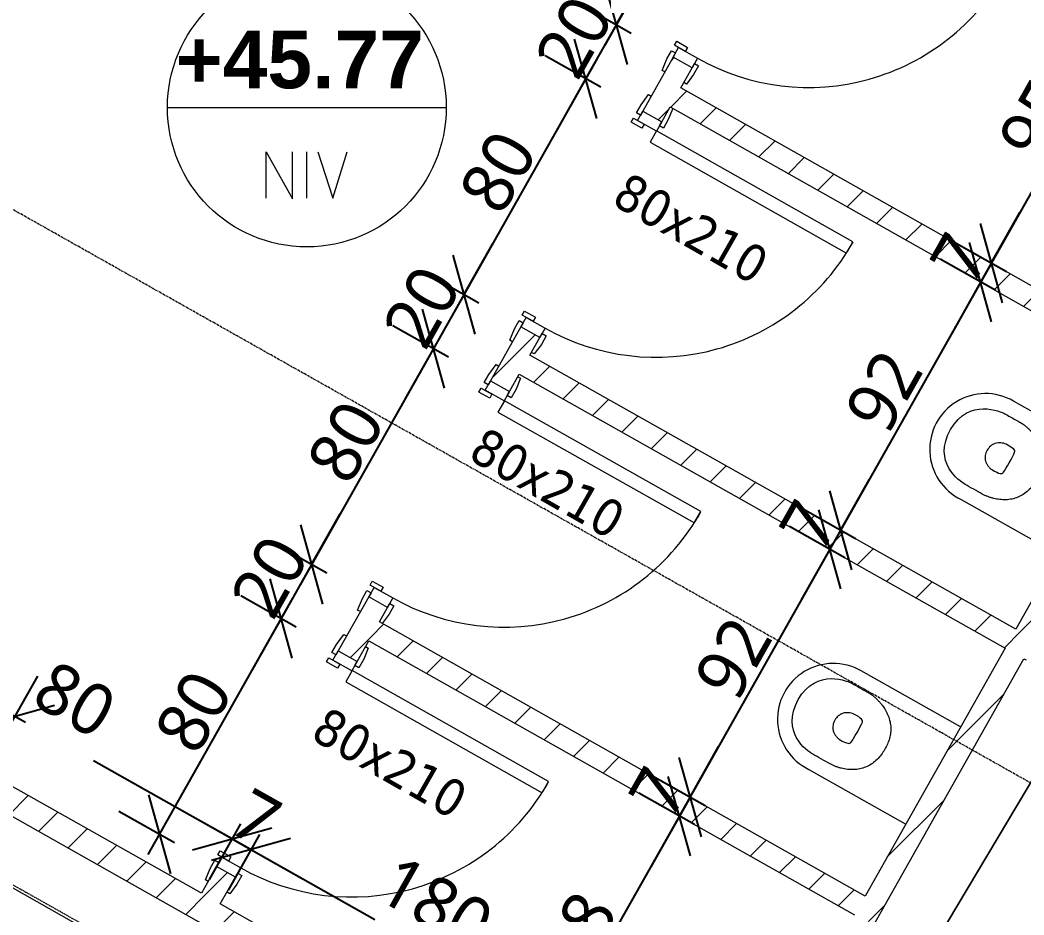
# Model space of a CAD drawing. Header units: millimetres. Extents: x 139864 to 546726, y 40253 to 3921401762.
# Drawn here: x 283531 to 286771, y 58559 to 61447 of the extents above; entities that cross this region are included whole.
import ezdxf

# ---------------------------------------------------------------- set-up
doc = ezdxf.new("R2010")
doc.units = ezdxf.units.MM
for name, pattern in [('Caché', [3, 2, -1]), ('Centre', [12.5, 2.5, -1.875, 6.25, -1.875]), ('Tiret', [2.5, 1.25, -1.25]), ('Triple tiret', [21.25, 6.25, -1.875, 2.5, -1.875, 2.5, -1.875, 2.5, -1.875])]:
    doc.linetypes.add(name, pattern=pattern)
for name, color, linetype, lineweight in [('AS-20_AXES-ET-FILES', 12, 'Centre', 9), ('AS-23_FIN', 2, 'Continuous', 9), ('AS-24_TRES-FIN', 9, 'Continuous', 9), ('AS-25_PROJECTIONS', 12, 'Triple tiret', 9), ('AS-26_STRUCTURE-BETON', 6, 'Continuous', 13), ('AS-28_PORTES-FENETRES', 9, 'Continuous', 13), ('AS-30_COTE-1', 1, 'Continuous', 5), ('AS-31_TXT-1', 32, 'Continuous', 5), ('AS-41_SANITAIRES', 9, 'Continuous', 9), ('AS-50_HACHURES-01', 9, 'Continuous', 13)]:
    doc.layers.add(name, color=color, linetype=linetype, lineweight=lineweight)
doc.styles.add('Arial_B_4', font='arialbd.ttf', dxfattribs={"height": 185.714286})
doc.styles.add('Tahoma', font='tahoma.ttf', dxfattribs={"height": 120})
doc.styles.add('Trebuchet MS_2', font='trebuc.ttf', dxfattribs={"height": 165})
doc.dimstyles.new('Cotes_linéaires', dxfattribs={"dimscale": 304.8, "dimtxt": 170.1069, "dimasz": 0.615157, "dimexe": 0.492126, "dimexo": 0.0625, "dimgap": 0.049213, "dimtad": 1, "dimdec": 0, "dimlfac": 0.1, "dimzin": 0, "dimdsep": 46, "dimtxsty": 'Trebuchet MS_2', "dimblk1": 'OBLIQUE', "dimblk2": 'OBLIQUE', "dimsah": 1, "dimcen": 0.09, "dimdle": 0.246063, "dimazin": 0, "dimtfac": 1, "dimtdec": 4, "dimtix": 1, "dimtmove": 0, "dimatfit": 3, "dimfxl": 0, "dimtvp": 1, "dimtolj": 1, "dimtzin": 0, "dimarcsym": 0})
doc.dimstyles.new('Cotes_linéaires_1', dxfattribs={"dimscale": 304.8, "dimtxt": 170.1069, "dimasz": 0.615157, "dimexe": 0.492126, "dimexo": 0.0625, "dimgap": 0.049213, "dimtad": 1, "dimdec": 0, "dimlfac": 0.1, "dimzin": 0, "dimdsep": 46, "dimtxsty": 'Trebuchet MS_2', "dimblk1": 'OBLIQUE', "dimblk2": 'OBLIQUE', "dimsah": 1, "dimcen": 0.09, "dimdle": 0.246063, "dimazin": 0, "dimtfac": 1, "dimtdec": 4, "dimtix": 1, "dimtmove": 2, "dimatfit": 3, "dimfxl": 0, "dimtvp": 1, "dimtolj": 1, "dimtzin": 0, "dimarcsym": 0})
pattern_1 = [(45, (-255016.84, 0), (-74.246212, 74.246212), [])]

# ---------------------------------------------------------------- blocks, each defined once
blk = doc.blocks.new('Sau_Porte_Modele_Standard - 80x210-5410014-12_ Niveau 12 -  BAT BUREAUX')
at = {"layer": 'AS-23_FIN', "lineweight": 13}
for p, q in [((-455, 45), (-416.7, 50)), ((-455, 35), (-455, 45)), ((-416.7, 50), (-385, 50)), ((-385, 35), (-400, 35)), ((-385, 50), (-385, 35)), ((385, 50), (416.7, 50)), ((385, 35), (385, 50)), ((399.6, 35), (385, 35)), ((416.7, 50), (455, 45)), ((455, 45), (455, 35)), ((-365, -50), (-365, -10)), ((-365, -10), (-350, -10)), ((-350, -10), (-350, -50)), ((350, -10), (365, -10)), ((350, -50), (350, -10)), ((365, -10), (365, -50)), ((-455, -45), (-455, -35)), ((-415, -50), (-455, -45)), ((-385, -50), (-415, -50)), ((-400, -35), (-385, -35)), ((-385, -35), (-385, -50)), ((-350, -50), (-365, -50)), ((365, -50), (350, -50)), ((385, -35), (400, -35)), ((385, -50), (385, -35)), ((415, -50), (385, -50)), ((455, -45), (415, -50)), ((455, -35), (455, -45))]:
    blk.add_line(p, q, dxfattribs=at)
at = {"layer": 'AS-25_PROJECTIONS', "linetype": 'Tiret'}
for p, q in [((-366, 35.4), (-365, 35.4)), ((-365, 35.4), (-365, 35)), ((-365, 35), (-364, 35)), ((-364, 35), (-364, 35.3))]:
    blk.add_line(p, q, dxfattribs=at)
blk.add_arc((-365, 35), 1.04, 0, 90, dxfattribs=at)
at = {"layer": 'AS-28_PORTES-FENETRES'}
for p, q in [((-330, 763.2), (-366, 763.2)), ((-366, 763.2), (-366, 35.4)), ((-324, 35.4), (-324, 763.2)), ((-400, 35), (-365, 35)), ((-366, 35.4), (-324, 35.4)), ((-365, 35), (-365, -35)), ((365, 35), (400, 35)), ((365, -35), (365, 35)), ((-365, -35), (-400, -35)), ((400, -35), (365, -35))]:
    blk.add_line(p, q, dxfattribs=at)
blk.add_arc((-364, 35), 729, 360, 90.0817, dxfattribs=at)
blk = doc.blocks.new('Sau_Porte_Modele_Standard - 80x210-V19-12_ Niveau 12 -  BAT BUREAUX')
at = {"layer": 'AS-23_FIN', "lineweight": 13}
for p, q in [((-455, 45), (-416.7, 50)), ((-455, 35), (-455, 45)), ((-416.7, 50), (-385, 50)), ((-385, 35), (-400, 35)), ((-385, 50), (-385, 35)), ((385, 50), (416.7, 50)), ((385, 35), (385, 50)), ((400, 35), (385, 35)), ((416.7, 50), (455, 45)), ((455, 45), (455, 35)), ((-365, -50), (-365, -10)), ((-365, -10), (-350, -10)), ((-350, -10), (-350, -50)), ((350, -10), (365, -10)), ((350, -50), (350, -10)), ((365, -10), (365, -50)), ((-455, -45), (-455, -35)), ((-415, -50), (-455, -45)), ((-385, -50), (-415, -50)), ((-400, -35), (-385, -35)), ((-385, -35), (-385, -50)), ((-350, -50), (-365, -50)), ((365, -50), (350, -50)), ((385, -35), (400, -35)), ((385, -50), (385, -35)), ((415, -50), (385, -50)), ((455, -45), (415, -50)), ((455, -35), (455, -45))]:
    blk.add_line(p, q, dxfattribs=at)
at = {"layer": 'AS-25_PROJECTIONS', "linetype": 'Tiret'}
for p, q in [((-366, 35.4), (-365, 35.4)), ((-365, 35.4), (-365, 35)), ((-365, 35), (-364, 35)), ((-364, 35), (-364, 35.3))]:
    blk.add_line(p, q, dxfattribs=at)
blk.add_arc((-365, 35), 1.04, 0, 90, dxfattribs=at)
at = {"layer": 'AS-28_PORTES-FENETRES'}
for p, q in [((-330, 763.2), (-366, 763.2)), ((-366, 763.2), (-366, 35.4)), ((-324, 35.4), (-324, 763.2)), ((-400, 35), (-365, 35)), ((-366, 35.4), (-324, 35.4)), ((-365, 35), (-365, -35)), ((365, 35), (400, 35)), ((365, -35), (365, 35)), ((-365, -35), (-400, -35)), ((400, -35), (365, -35))]:
    blk.add_line(p, q, dxfattribs=at)
blk.add_arc((-364, 35), 729, 360, 90.0817, dxfattribs=at)
blk = doc.blocks.new('Sau_Porte_Modele_Standard - 80x210-V20-12_ Niveau 12 -  BAT BUREAUX')
at = {"layer": 'AS-23_FIN', "lineweight": 13}
for p, q in [((-455, 45), (-416.7, 50)), ((-455, 35), (-455, 45)), ((-416.7, 50), (-385, 50)), ((-385, 35), (-400, 35)), ((-385, 50), (-385, 35)), ((385, 50), (416.7, 50)), ((385, 35), (385, 50)), ((400, 35), (385, 35)), ((416.7, 50), (453.8, 45.2)), ((-365, -50), (-365, -10)), ((-365, -10), (-350, -10)), ((-350, -10), (-350, -50)), ((350, -10), (365, -10)), ((350, -50), (350, -10)), ((365, -10), (365, -50)), ((-455, -45), (-455, -35)), ((-415, -50), (-455, -45)), ((-385, -50), (-415, -50)), ((-400, -35), (-385, -35)), ((-385, -35), (-385, -50)), ((-350, -50), (-365, -50)), ((365, -50), (350, -50)), ((385, -35), (400, -35)), ((385, -50), (385, -35)), ((415, -50), (385, -50)), ((455, -45), (415, -50)), ((455, -35), (455, -45))]:
    blk.add_line(p, q, dxfattribs=at)
at = {"layer": 'AS-25_PROJECTIONS', "linetype": 'Tiret'}
for p, q in [((-366, 35.4), (-365, 35.4)), ((-365, 35.4), (-365, 35)), ((-365, 35), (-364, 35)), ((-364, 35), (-364, 35.3))]:
    blk.add_line(p, q, dxfattribs=at)
blk.add_arc((-365, 35), 1.04, 0, 90, dxfattribs=at)
at = {"layer": 'AS-28_PORTES-FENETRES'}
for p, q in [((-330, 763.2), (-366, 763.2)), ((-366, 763.2), (-366, 35.4)), ((-324, 35.4), (-324, 763.2)), ((-400, 35), (-365, 35)), ((-366, 35.4), (-324, 35.4)), ((-365, 35), (-365, -35)), ((365, 35), (400, 35)), ((365, -35), (365, 35)), ((-365, -35), (-400, -35)), ((400, -35), (365, -35))]:
    blk.add_line(p, q, dxfattribs=at)
blk.add_arc((-364, 35), 729, 360, 90.0817, dxfattribs=at)
blk = doc.blocks.new('Sau_Porte_Modele_Standard - 80x210-V21-12_ Niveau 12 -  BAT BUREAUX')
at = {"layer": 'AS-23_FIN', "lineweight": 13}
for p, q in [((-455, 45), (-416.7, 50)), ((-416.7, 50), (-385, 50)), ((-385, 35), (-400, 35)), ((-385, 50), (-385, 35)), ((385, 50), (416.7, 50)), ((385, 35), (385, 50)), ((400, 35), (385, 35)), ((416.7, 50), (455, 45)), ((455, 45), (455, 35)), ((-365, -50), (-365, -10)), ((-365, -10), (-350, -10)), ((-350, -10), (-350, -50)), ((350, -10), (365, -10)), ((350, -50), (350, -10)), ((365, -10), (365, -50)), ((-455, -45), (-455, -35)), ((-415, -50), (-455, -45)), ((-385, -50), (-415, -50)), ((-400, -35), (-385, -35)), ((-385, -35), (-385, -50)), ((-350, -50), (-365, -50)), ((365, -50), (350, -50)), ((385, -35), (400, -35)), ((385, -50), (385, -35)), ((415, -50), (385, -50)), ((455, -45), (415, -50)), ((455, -35), (455, -45))]:
    blk.add_line(p, q, dxfattribs=at)
at = {"layer": 'AS-25_PROJECTIONS', "linetype": 'Tiret'}
for p, q in [((-366, 35.4), (-365, 35.4)), ((-365, 35.4), (-365, 35)), ((-365, 35), (-364, 35)), ((-364, 35), (-364, 35.3))]:
    blk.add_line(p, q, dxfattribs=at)
blk.add_arc((-365, 35), 1.04, 0, 90, dxfattribs=at)
at = {"layer": 'AS-28_PORTES-FENETRES'}
for p, q in [((-330, 763.2), (-366, 763.2)), ((-366, 763.2), (-366, 35.4)), ((-324, 35.4), (-324, 763.2)), ((-400, 35), (-365, 35)), ((-366, 35.4), (-324, 35.4)), ((-365, 35), (-365, -35)), ((365, 35), (400, 35)), ((365, -35), (365, 35)), ((-365, -35), (-400, -35)), ((400, -35), (365, -35))]:
    blk.add_line(p, q, dxfattribs=at)
blk.add_arc((-364, 35), 729, 360, 90.0817, dxfattribs=at)
blk = doc.blocks.new('WC suspendu - 01 - 550 x 360mm-8468707-12_ Niveau 12 -  BAT BUREAUX')
at = {"layer": 'AS-41_SANITAIRES'}
for p, q in [((-54.9, 394.3), (-54.9, 35)), ((304.9, 35), (304.9, 403.3))]:
    blk.add_line(p, q, dxfattribs=at)
blk.add_arc((124.9, 404.9), 180.1, 359.4799, 183.3895, dxfattribs=at)
for points, knots in [([(-5.9, 343.3), (-5.9, 361.8), (-5.9, 386.9), (-5.9, 407.1), (-5.9, 427.3), (4.4, 534.5), (124.9, 534.5), (245.4, 534.5), (255.6, 420.2), (255.6, 407.1)], [3, 3, 3, 3, 4, 4, 4, 5, 5, 5, 6, 6, 6, 6]), ([(255.6, 407.1), (255.6, 400.5), (255.6, 387.3), (255.6, 372.4), (255.6, 362.5), (255.6, 358.3), (255.6, 355), (255.6, 352.6), (255.6, 350.1), (255.6, 348), (255.6, 346.4), (255.6, 345.1), (255.6, 344.1), (255.6, 343.3), (255.6, 342.4), (255.5, 341.4), (255.3, 340.2), (255.2, 338.9), (255, 337.3), (254.7, 335.3), (254.2, 332), (253.5, 327.9), (252.5, 323.1), (251, 316.6), (248.8, 308.7), (245.7, 299.2), (240.8, 286.9), (233.4, 272.1), (222.1, 255.7), (208.4, 241.2), (192.4, 229.3), (174.4, 220.6), (155.3, 215), (138.8, 212.9), (125.6, 212.5), (112.3, 212.7), (95.8, 214.5), (76.4, 219.1), (58, 226.8), (41.3, 237.6), (26.8, 251.4), (15.1, 267.5), (6.1, 285.3), (0.7, 300.9), (-2.5, 313.8), (-4.3, 323.5), (-5.5, 333.4), (-5.9, 340), (-5.9, 343.3)], [0, 0, 0, 0, 0.065062, 0.130124, 0.146389, 0.162655, 0.170788, 0.17892, 0.187053, 0.195186, 0.199252, 0.203319, 0.207385, 0.209418, 0.211451, 0.215518, 0.219584, 0.223651, 0.227717, 0.23585, 0.243982, 0.260248, 0.276513, 0.292779, 0.32531, 0.357841, 0.390372, 0.455434, 0.520496, 0.585558, 0.65062, 0.715682, 0.780744, 0.845806, 0.878337, 0.910868, 0.97593, 1.040992, 1.106054, 1.171116, 1.236178, 1.30124, 1.366302, 1.431364, 1.463895, 1.496426, 1.528957, 1.561488, 1.561488, 1.561488, 1.561488]), ([(172.1, 355.6), (171.8, 358.5), (170.5, 364.3), (167.4, 372.6), (163.1, 380.3), (158.3, 385.9), (153.9, 389.8), (149.1, 393.2), (139.7, 397.7), (124.9, 399.7), (110.1, 397.7), (100.8, 393.2), (95.9, 389.9), (91.5, 386), (86.8, 380.3), (82.5, 372.6), (79.4, 364.3), (78.1, 358.5), (77.8, 355.6)], [0, 0, 0, 0, 0.0288677, 0.0577354, 0.0866031, 0.1154708, 0.1299046, 0.1443385, 0.1732062, 0.2309416, 0.2886769, 0.3175446, 0.3319785, 0.3464123, 0.37528, 0.4041477, 0.4330154, 0.4618831, 0.4618831, 0.4618831, 0.4618831]), ([(77.8, 355.6), (77.4, 325.2), (81.7, 319.4), (87.4, 318.5), (101.3, 316.4), (148.8, 316.4), (162.8, 318.5), (168.4, 319.4), (172.8, 325.2), (172.1, 355.6)], [0, 0, 0, 0, 1, 1, 1, 2, 2, 2, 3, 3, 3, 3])]:
    blk.add_open_spline(points, degree=3, knots=knots, dxfattribs=at)
blk = doc.blocks.new('_Oblique')
at = {"color": 0, "linetype": 'ByBlock', "lineweight": -2}
blk.add_line((-0.5, -0.5), (0.5, 0.5), dxfattribs=at)
blk = doc.blocks.new('DIMBLOCK3-12_ Niveau 12 -  BAT BUREAUX')
at = {"layer": 'AS-30_COTE-1', "color": 0, "lineweight": -2, "transparency": 16777216}
for p, q in [((285180.2, 63513.2), (285281.4, 63692.5)), ((290697.3, 60464.6), (285142.4, 63598.7)), ((290604.5, 60452.7), (290705.7, 60632.1))]:
    blk.add_line(p, q, dxfattribs=at)
at = {"layer": 'Defpoints', "color": 0, "transparency": 16777216}
for p in [(285207.7, 63561.9), (285170.9, 63496.6), (290595.1, 60436.1)]:
    blk.add_point(p, dxfattribs=at)
at = {"layer": 'AS-30_COTE-1', "color": 0, "lineweight": -2, "transparency": 16777216, "xscale": 187.5, "yscale": 187.5, "zscale": 187.5}
for p, rotation in [((285207.7, 63561.9), 150.5674487815451), ((290632, 60501.4), 330.5674487815451)]:
    blk.add_blockref('_Oblique', p, dxfattribs=dict(at, rotation=rotation))
at = {"layer": 'AS-30_COTE-1', "color": 0, "transparency": 16777216, "insert": (287968.6, 62118.1), "char_height": 165, "width": 435.935, "attachment_point": 5, "rotation": 330.5674, "style": 'Trebuchet MS_2'}
blk.add_mtext('\\A1;623', dxfattribs=at)
blk = doc.blocks.new('DIMBLOCK28-12_ Niveau 12 -  BAT BUREAUX')
at = {"layer": 'AS-30_COTE-1', "color": 0, "lineweight": -2, "transparency": 16777216}
for p, q in [((271503.7, 64712.9), (271402.5, 64533.5)), ((271410.9, 64701), (289246.7, 54637.7)), ((289208.8, 54723.3), (289107.6, 54544))]:
    blk.add_line(p, q, dxfattribs=at)
at = {"layer": 'Defpoints', "color": 0, "transparency": 16777216}
for p in [(271513.1, 64729.5), (289218.2, 54739.9), (289181.3, 54674.6)]:
    blk.add_point(p, dxfattribs=at)
at = {"layer": 'AS-30_COTE-1', "color": 0, "lineweight": -2, "transparency": 16777216, "xscale": 187.5, "yscale": 187.5, "zscale": 187.5}
for p, rotation in [((271476.2, 64664.2), 150.5674487815452), ((289181.3, 54674.6), 330.5674487815452)]:
    blk.add_blockref('_Oblique', p, dxfattribs=dict(at, rotation=rotation))
at = {"layer": 'AS-30_COTE-1', "color": 0, "transparency": 16777216, "insert": (280377.4, 59755.6), "char_height": 165, "width": 581.247, "attachment_point": 5, "rotation": 330.5674, "style": 'Trebuchet MS_2'}
blk.add_mtext('\\A1;2033', dxfattribs=at)
blk = doc.blocks.new('DIMBLOCK35-12_ Niveau 12 -  BAT BUREAUX')
at = {"layer": 'AS-30_COTE-1', "color": 0, "lineweight": -2, "transparency": 16777216}
for p, q in [((285884.7, 62193.6), (285417.8, 61366.2)), ((285896.5, 62100.8), (285717.2, 62202)), ((285503.4, 61404), (285324.1, 61505.2))]:
    blk.add_line(p, q, dxfattribs=at)
at = {"layer": 'Defpoints', "color": 0, "transparency": 16777216}
for p in [(285913.1, 62091.4), (285454.7, 61431.5), (285520, 61394.7)]:
    blk.add_point(p, dxfattribs=at)
at = {"layer": 'AS-30_COTE-1', "color": 0, "lineweight": -2, "transparency": 16777216, "xscale": 187.5, "yscale": 187.5, "zscale": 187.5}
for p, rotation in [((285847.8, 62128.3), 60.56744878233648), ((285454.7, 61431.5), 240.5674487823365)]:
    blk.add_blockref('_Oblique', p, dxfattribs=dict(at, rotation=rotation))
at = {"layer": 'AS-30_COTE-1', "color": 0, "transparency": 16777216, "insert": (285565.1, 61828.5), "char_height": 165, "width": 290.623, "attachment_point": 5, "rotation": 60.5674, "style": 'Trebuchet MS_2'}
blk.add_mtext('\\A1;80', dxfattribs=at)
blk = doc.blocks.new('DIMBLOCK36-12_ Niveau 12 -  BAT BUREAUX')
at = {"layer": 'AS-30_COTE-1', "color": 0, "lineweight": -2, "transparency": 16777216}
for p, q in [((285454.7, 61431.5), (285546.8, 61594.8)), ((285503.4, 61404), (285324.1, 61505.2)), ((285454.7, 61431.5), (285356.4, 61257.3)), ((285405.1, 61229.8), (285225.8, 61331)), ((285356.4, 61257.3), (285264.3, 61094))]:
    blk.add_line(p, q, dxfattribs=at)
at = {"layer": 'Defpoints', "color": 0, "transparency": 16777216}
for p in [(285520, 61394.7), (285356.4, 61257.3), (285421.7, 61220.5)]:
    blk.add_point(p, dxfattribs=at)
at = {"layer": 'AS-30_COTE-1', "color": 0, "lineweight": -2, "transparency": 16777216, "xscale": 187.5, "yscale": 187.5, "zscale": 187.5}
for p, rotation in [((285454.7, 61431.5), 240.5674487823365), ((285356.4, 61257.3), 60.56744878233649)]:
    blk.add_blockref('_Oblique', p, dxfattribs=dict(at, rotation=rotation))
at = {"layer": 'AS-30_COTE-1', "color": 0, "transparency": 16777216, "insert": (285319.4, 61393), "char_height": 165, "width": 290.623, "attachment_point": 5, "rotation": 60.5674, "style": 'Trebuchet MS_2'}
blk.add_mtext('\\A1;20', dxfattribs=at)
blk = doc.blocks.new('DIMBLOCK37-12_ Niveau 12 -  BAT BUREAUX')
at = {"layer": 'AS-30_COTE-1', "color": 0, "lineweight": -2, "transparency": 16777216}
for p, q in [((285393.3, 61322.6), (284926.4, 60495.3)), ((285405.1, 61229.8), (285225.8, 61331)), ((285012, 60533.1), (284832.7, 60634.3))]:
    blk.add_line(p, q, dxfattribs=at)
at = {"layer": 'Defpoints', "color": 0, "transparency": 16777216}
for p in [(285421.7, 61220.5), (284963.3, 60560.6), (285028.6, 60523.7)]:
    blk.add_point(p, dxfattribs=at)
at = {"layer": 'AS-30_COTE-1', "color": 0, "lineweight": -2, "transparency": 16777216, "xscale": 187.5, "yscale": 187.5, "zscale": 187.5}
for p, rotation in [((285356.4, 61257.3), 60.56744878233648), ((284963.3, 60560.6), 240.5674487823365)]:
    blk.add_blockref('_Oblique', p, dxfattribs=dict(at, rotation=rotation))
at = {"layer": 'AS-30_COTE-1', "color": 0, "transparency": 16777216, "insert": (285073.7, 60957.6), "char_height": 165, "width": 290.623, "attachment_point": 5, "rotation": 60.5674, "style": 'Trebuchet MS_2'}
blk.add_mtext('\\A1;80', dxfattribs=at)
blk = doc.blocks.new('DIMBLOCK38-12_ Niveau 12 -  BAT BUREAUX')
at = {"layer": 'AS-30_COTE-1', "color": 0, "lineweight": -2, "transparency": 16777216}
for p, q in [((284963.3, 60560.6), (285055.4, 60723.9)), ((285012, 60533.1), (284832.7, 60634.3)), ((284963.3, 60560.6), (284865, 60386.4)), ((284913.7, 60358.9), (284734.4, 60460.1)), ((284865, 60386.4), (284772.9, 60223.1))]:
    blk.add_line(p, q, dxfattribs=at)
at = {"layer": 'Defpoints', "color": 0, "transparency": 16777216}
for p in [(285028.6, 60523.7), (284865, 60386.4), (284930.3, 60349.5)]:
    blk.add_point(p, dxfattribs=at)
at = {"layer": 'AS-30_COTE-1', "color": 0, "lineweight": -2, "transparency": 16777216, "xscale": 187.5, "yscale": 187.5, "zscale": 187.5}
for p, rotation in [((284963.3, 60560.6), 240.5674487823364), ((284865, 60386.4), 60.56744878233639)]:
    blk.add_blockref('_Oblique', p, dxfattribs=dict(at, rotation=rotation))
at = {"layer": 'AS-30_COTE-1', "color": 0, "transparency": 16777216, "insert": (284828, 60522.1), "char_height": 165, "width": 290.623, "attachment_point": 5, "rotation": 60.5674, "style": 'Trebuchet MS_2'}
blk.add_mtext('\\A1;20', dxfattribs=at)
blk = doc.blocks.new('DIMBLOCK39-12_ Niveau 12 -  BAT BUREAUX')
at = {"layer": 'AS-30_COTE-1', "color": 0, "lineweight": -2, "transparency": 16777216}
for p, q in [((284913.7, 60358.9), (284734.4, 60460.1)), ((284901.9, 60451.7), (284435, 59624.3)), ((284520.6, 59662.1), (284341.3, 59763.4))]:
    blk.add_line(p, q, dxfattribs=at)
at = {"layer": 'Defpoints', "color": 0, "transparency": 16777216}
for p in [(284930.3, 60349.5), (284471.9, 59689.6), (284537.2, 59652.8)]:
    blk.add_point(p, dxfattribs=at)
at = {"layer": 'AS-30_COTE-1', "color": 0, "lineweight": -2, "transparency": 16777216, "xscale": 187.5, "yscale": 187.5, "zscale": 187.5}
for p, rotation in [((284865, 60386.4), 60.56744878233648), ((284471.9, 59689.6), 240.5674487823365)]:
    blk.add_blockref('_Oblique', p, dxfattribs=dict(at, rotation=rotation))
at = {"layer": 'AS-30_COTE-1', "color": 0, "transparency": 16777216, "insert": (284582.3, 60086.6), "char_height": 165, "width": 290.623, "attachment_point": 5, "rotation": 60.5674, "style": 'Trebuchet MS_2'}
blk.add_mtext('\\A1;80', dxfattribs=at)
blk = doc.blocks.new('DIMBLOCK40-12_ Niveau 12 -  BAT BUREAUX')
at = {"layer": 'AS-30_COTE-1', "color": 0, "lineweight": -2, "transparency": 16777216}
for p, q in [((284471.9, 59689.6), (284564, 59852.9)), ((284520.6, 59662.1), (284341.3, 59763.4)), ((284471.9, 59689.6), (284373.6, 59515.5)), ((284422.3, 59488), (284243, 59589.2)), ((284373.6, 59515.5), (284281.5, 59352.2))]:
    blk.add_line(p, q, dxfattribs=at)
at = {"layer": 'Defpoints', "color": 0, "transparency": 16777216}
for p in [(284537.2, 59652.8), (284373.6, 59515.5), (284438.9, 59478.6)]:
    blk.add_point(p, dxfattribs=at)
at = {"layer": 'AS-30_COTE-1', "color": 0, "lineweight": -2, "transparency": 16777216, "xscale": 187.5, "yscale": 187.5, "zscale": 187.5}
for p, rotation in [((284471.9, 59689.6), 240.5674487823365), ((284373.6, 59515.5), 60.56744878233649)]:
    blk.add_blockref('_Oblique', p, dxfattribs=dict(at, rotation=rotation))
at = {"layer": 'AS-30_COTE-1', "color": 0, "transparency": 16777216, "insert": (284336.6, 59651.2), "char_height": 165, "width": 290.623, "attachment_point": 5, "rotation": 60.5674, "style": 'Trebuchet MS_2'}
blk.add_mtext('\\A1;20', dxfattribs=at)
blk = doc.blocks.new('DIMBLOCK41-12_ Niveau 12 -  BAT BUREAUX')
at = {"layer": 'AS-30_COTE-1', "color": 0, "lineweight": -2, "transparency": 16777216}
for p, q in [((284422.3, 59488), (284243, 59589.2)), ((284410.5, 59580.8), (283943.6, 58753.4)), ((284029.2, 58791.2), (283849.9, 58892.4))]:
    blk.add_line(p, q, dxfattribs=at)
at = {"layer": 'Defpoints', "color": 0, "transparency": 16777216}
for p in [(284438.9, 59478.6), (283980.5, 58818.7), (284045.8, 58781.9)]:
    blk.add_point(p, dxfattribs=at)
at = {"layer": 'AS-30_COTE-1', "color": 0, "lineweight": -2, "transparency": 16777216, "xscale": 187.5, "yscale": 187.5, "zscale": 187.5}
for p, rotation in [((284373.6, 59515.5), 60.56744878233648), ((283980.5, 58818.7), 240.5674487823365)]:
    blk.add_blockref('_Oblique', p, dxfattribs=dict(at, rotation=rotation))
at = {"layer": 'AS-30_COTE-1', "color": 0, "transparency": 16777216, "insert": (284090.9, 59215.7), "char_height": 165, "width": 290.623, "attachment_point": 5, "rotation": 60.5674, "style": 'Trebuchet MS_2'}
blk.add_mtext('\\A1;80', dxfattribs=at)
blk = doc.blocks.new('DIMBLOCK42-12_ Niveau 12 -  BAT BUREAUX')
at = {"layer": 'AS-30_COTE-1', "color": 0, "lineweight": -2, "transparency": 16777216}
for p, q in [((287182.6, 61464.8), (287003.3, 61566)), ((287170.8, 61557.6), (286628.7, 60596.9)), ((286714.3, 60634.7), (286534.9, 60735.9))]:
    blk.add_line(p, q, dxfattribs=at)
at = {"layer": 'Defpoints', "color": 0, "transparency": 16777216}
for p in [(287199.2, 61455.4), (286665.6, 60662.2), (286730.9, 60625.3)]:
    blk.add_point(p, dxfattribs=at)
at = {"layer": 'AS-30_COTE-1', "color": 0, "lineweight": -2, "transparency": 16777216, "xscale": 187.5, "yscale": 187.5, "zscale": 187.5}
for p, rotation in [((287133.9, 61492.3), 60.56744878233648), ((286665.6, 60662.2), 240.5674487823365)]:
    blk.add_blockref('_Oblique', p, dxfattribs=dict(at, rotation=rotation))
at = {"layer": 'AS-30_COTE-1', "color": 0, "transparency": 16777216, "insert": (286813.3, 61126), "char_height": 165, "width": 290.623, "attachment_point": 5, "rotation": 60.5674, "style": 'Trebuchet MS_2'}
blk.add_mtext('\\A1;95', dxfattribs=at)
blk = doc.blocks.new('DIMBLOCK43-12_ Niveau 12 -  BAT BUREAUX')
at = {"layer": 'AS-30_COTE-1', "color": 0, "lineweight": -2, "transparency": 16777216}
for p, q in [((286665.6, 60662.2), (286757.7, 60825.5)), ((286714.3, 60634.7), (286534.9, 60735.9)), ((286679.9, 60573.7), (286500.5, 60674.9)), ((286665.6, 60662.2), (286631.2, 60601.2)), ((286631.2, 60601.2), (286539, 60437.9))]:
    blk.add_line(p, q, dxfattribs=at)
at = {"layer": 'Defpoints', "color": 0, "transparency": 16777216}
for p in [(286730.9, 60625.3), (286631.2, 60601.2), (286696.5, 60564.4)]:
    blk.add_point(p, dxfattribs=at)
at = {"layer": 'AS-30_COTE-1', "color": 0, "lineweight": -2, "transparency": 16777216, "xscale": 187.5, "yscale": 187.5, "zscale": 187.5}
for p, rotation in [((286665.6, 60662.2), 240.5674487823364), ((286631.2, 60601.2), 60.56744878233639)]:
    blk.add_blockref('_Oblique', p, dxfattribs=dict(at, rotation=rotation))
at = {"layer": 'AS-30_COTE-1', "color": 0, "transparency": 16777216, "insert": (286563.4, 60679.6), "char_height": 165, "width": 145.312, "attachment_point": 5, "rotation": 60.5674, "style": 'Trebuchet MS_2'}
blk.add_mtext('\\A1;7', dxfattribs=at)
blk = doc.blocks.new('DIMBLOCK44-12_ Niveau 12 -  BAT BUREAUX')
at = {"layer": 'AS-30_COTE-1', "color": 0, "lineweight": -2, "transparency": 16777216}
for p, q in [((286668, 60666.6), (286142.2, 59734.7)), ((286679.9, 60573.7), (286500.5, 60674.9)), ((286227.8, 59772.5), (286048.4, 59873.7))]:
    blk.add_line(p, q, dxfattribs=at)
at = {"layer": 'Defpoints', "color": 0, "transparency": 16777216}
for p in [(286696.5, 60564.4), (286179.1, 59800), (286244.4, 59763.1)]:
    blk.add_point(p, dxfattribs=at)
at = {"layer": 'AS-30_COTE-1', "color": 0, "lineweight": -2, "transparency": 16777216, "xscale": 187.5, "yscale": 187.5, "zscale": 187.5}
for p, rotation in [((286631.2, 60601.2), 60.56744878233648), ((286179.1, 59800), 240.5674487823365)]:
    blk.add_blockref('_Oblique', p, dxfattribs=dict(at, rotation=rotation))
at = {"layer": 'AS-30_COTE-1', "color": 0, "transparency": 16777216, "insert": (286318.7, 60249.4), "char_height": 165, "width": 290.623, "attachment_point": 5, "rotation": 60.5674, "style": 'Trebuchet MS_2'}
blk.add_mtext('\\A1;92', dxfattribs=at)
blk = doc.blocks.new('DIMBLOCK45-12_ Niveau 12 -  BAT BUREAUX')
at = {"layer": 'AS-30_COTE-1', "color": 0, "lineweight": -2, "transparency": 16777216}
for p, q in [((286179.1, 59800), (286271.2, 59963.3)), ((286227.8, 59772.5), (286048.4, 59873.7)), ((286193.4, 59711.5), (286014, 59812.7)), ((286179.1, 59800), (286144.7, 59739)), ((286144.7, 59739), (286052.5, 59575.7))]:
    blk.add_line(p, q, dxfattribs=at)
at = {"layer": 'Defpoints', "color": 0, "transparency": 16777216}
for p in [(286244.4, 59763.1), (286144.7, 59739), (286210, 59702.2)]:
    blk.add_point(p, dxfattribs=at)
at = {"layer": 'AS-30_COTE-1', "color": 0, "lineweight": -2, "transparency": 16777216, "xscale": 187.5, "yscale": 187.5, "zscale": 187.5}
for p, rotation in [((286179.1, 59800), 240.5674487823364), ((286144.7, 59739), 60.56744878233637)]:
    blk.add_blockref('_Oblique', p, dxfattribs=dict(at, rotation=rotation))
at = {"layer": 'AS-30_COTE-1', "color": 0, "transparency": 16777216, "insert": (286077, 59817.4), "char_height": 165, "width": 145.312, "attachment_point": 5, "rotation": 60.5674, "style": 'Trebuchet MS_2'}
blk.add_mtext('\\A1;7', dxfattribs=at)
blk = doc.blocks.new('DIMBLOCK46-12_ Niveau 12 -  BAT BUREAUX')
at = {"layer": 'AS-30_COTE-1', "color": 0, "lineweight": -2, "transparency": 16777216}
for p, q in [((286193.4, 59711.5), (286014, 59812.7)), ((286181.5, 59804.3), (285656.3, 58873.5)), ((285741.9, 58911.3), (285562.5, 59012.5))]:
    blk.add_line(p, q, dxfattribs=at)
at = {"layer": 'Defpoints', "color": 0, "transparency": 16777216}
for p in [(286210, 59702.2), (285693.2, 58938.8), (285758.5, 58902)]:
    blk.add_point(p, dxfattribs=at)
at = {"layer": 'AS-30_COTE-1', "color": 0, "lineweight": -2, "transparency": 16777216, "xscale": 187.5, "yscale": 187.5, "zscale": 187.5}
for p, rotation in [((286144.7, 59739), 60.56744878233648), ((285693.2, 58938.8), 240.5674487823365)]:
    blk.add_blockref('_Oblique', p, dxfattribs=dict(at, rotation=rotation))
at = {"layer": 'AS-30_COTE-1', "color": 0, "transparency": 16777216, "insert": (285832.5, 59387.7), "char_height": 165, "width": 290.623, "attachment_point": 5, "rotation": 60.5674, "style": 'Trebuchet MS_2'}
blk.add_mtext('\\A1;92', dxfattribs=at)
blk = doc.blocks.new('DIMBLOCK47-12_ Niveau 12 -  BAT BUREAUX')
at = {"layer": 'AS-30_COTE-1', "color": 0, "lineweight": -2, "transparency": 16777216}
for p, q in [((285693.2, 58938.8), (285785.3, 59102.1)), ((285741.9, 58911.3), (285562.5, 59012.5)), ((285707.5, 58850.3), (285528.2, 58951.6)), ((285693.2, 58938.8), (285658.8, 58877.8)), ((285658.8, 58877.8), (285566.7, 58714.5))]:
    blk.add_line(p, q, dxfattribs=at)
at = {"layer": 'Defpoints', "color": 0, "transparency": 16777216}
for p in [(285658.8, 58877.8), (285758.5, 58902), (285724.1, 58841)]:
    blk.add_point(p, dxfattribs=at)
at = {"layer": 'AS-30_COTE-1', "color": 0, "lineweight": -2, "transparency": 16777216, "xscale": 187.5, "yscale": 187.5, "zscale": 187.5}
for p, rotation in [((285693.2, 58938.8), 240.5674487823364), ((285658.8, 58877.8), 60.56744878233643)]:
    blk.add_blockref('_Oblique', p, dxfattribs=dict(at, rotation=rotation))
at = {"layer": 'AS-30_COTE-1', "color": 0, "transparency": 16777216, "insert": (285591.1, 58956.2), "char_height": 165, "width": 145.312, "attachment_point": 5, "rotation": 60.5674, "style": 'Trebuchet MS_2'}
blk.add_mtext('\\A1;7', dxfattribs=at)
blk = doc.blocks.new('DIMBLOCK48-12_ Niveau 12 -  BAT BUREAUX')
at = {"layer": 'AS-30_COTE-1', "color": 0, "lineweight": -2, "transparency": 16777216}
for p, q in [((285695.6, 58943.2), (285142.8, 57963.3)), ((285707.5, 58850.3), (285528.2, 58951.6)), ((285228.4, 58001.2), (285049, 58102.4))]:
    blk.add_line(p, q, dxfattribs=at)
at = {"layer": 'Defpoints', "color": 0, "transparency": 16777216}
for p in [(285724.1, 58841), (285179.7, 58028.7), (285245, 57991.8)]:
    blk.add_point(p, dxfattribs=at)
at = {"layer": 'AS-30_COTE-1', "color": 0, "lineweight": -2, "transparency": 16777216, "xscale": 187.5, "yscale": 187.5, "zscale": 187.5}
for p, rotation in [((285658.8, 58877.8), 60.56744878233648), ((285179.7, 58028.7), 240.5674487823365)]:
    blk.add_blockref('_Oblique', p, dxfattribs=dict(at, rotation=rotation))
at = {"layer": 'AS-30_COTE-1', "color": 0, "transparency": 16777216, "insert": (285332.8, 58502), "char_height": 165, "width": 290.623, "attachment_point": 5, "rotation": 60.5674, "style": 'Trebuchet MS_2'}
blk.add_mtext('\\A1;98', dxfattribs=at)
blk = doc.blocks.new('DIMBLOCK49-12_ Niveau 12 -  BAT BUREAUX')
at = {"layer": 'AS-30_COTE-1', "color": 0, "lineweight": -2, "transparency": 16777216}
for p, q in [((283487.3, 59150.5), (283588.5, 59329.9)), ((283449.4, 59236.1), (283547.9, 59180.5)), ((284280.6, 58767.1), (283767.4, 59056.7)), ((284242.8, 58852.7), (284141.5, 58673.4))]:
    blk.add_line(p, q, dxfattribs=at)
at = {"layer": 'Defpoints', "color": 0, "transparency": 16777216}
for p in [(283477.9, 59133.9), (284252.1, 58869.3), (284215.3, 58804)]:
    blk.add_point(p, dxfattribs=at)
at = {"layer": 'AS-30_COTE-1', "color": 0, "lineweight": -2, "transparency": 16777216, "xscale": 187.5, "yscale": 187.5, "zscale": 187.5}
for p, rotation in [((283514.8, 59199.2), 150.5674487815451), ((284215.3, 58804), 330.5674487815451)]:
    blk.add_blockref('_Oblique', p, dxfattribs=dict(at, rotation=rotation))
at = {"layer": 'AS-30_COTE-1', "color": 0, "transparency": 16777216, "insert": (283642.2, 59387), "char_height": 165, "width": 290.623, "attachment_point": 1, "rotation": 330.5674, "line_spacing_factor": 1.048425, "style": 'Trebuchet MS_2'}
blk.add_mtext('\\A1;80', dxfattribs=at)
blk = doc.blocks.new('DIMBLOCK50-12_ Niveau 12 -  BAT BUREAUX')
at = {"layer": 'AS-30_COTE-1', "color": 0, "lineweight": -2, "transparency": 16777216}
for p, q in [((284215.3, 58804), (284052, 58896.1)), ((284242.8, 58852.7), (284141.5, 58673.4)), ((284303.7, 58818.3), (284202.5, 58639)), ((284215.3, 58804), (284276.2, 58769.6)), ((284276.2, 58769.6), (284439.5, 58677.5))]:
    blk.add_line(p, q, dxfattribs=at)
at = {"layer": 'Defpoints', "color": 0, "transparency": 16777216}
for p in [(284252.1, 58869.3), (284313.1, 58834.9), (284276.2, 58769.6)]:
    blk.add_point(p, dxfattribs=at)
at = {"layer": 'AS-30_COTE-1', "color": 0, "lineweight": -2, "transparency": 16777216, "xscale": 187.5, "yscale": 187.5, "zscale": 187.5}
for p, rotation in [((284215.3, 58804), 330.5674487815439), ((284276.2, 58769.6), 150.5674487815439)]:
    blk.add_blockref('_Oblique', p, dxfattribs=dict(at, rotation=rotation))
at = {"layer": 'AS-30_COTE-1', "color": 0, "transparency": 16777216, "insert": (284293.7, 58871.7), "char_height": 165, "width": 145.312, "attachment_point": 5, "rotation": 330.5674, "style": 'Trebuchet MS_2'}
blk.add_mtext('\\A1;7', dxfattribs=at)
blk = doc.blocks.new('DIMBLOCK51-12_ Niveau 12 -  BAT BUREAUX')
at = {"layer": 'AS-30_COTE-1', "color": 0, "lineweight": -2, "transparency": 16777216}
for p, q in [((284303.7, 58818.3), (284202.5, 58639)), ((284210.9, 58806.5), (284675.8, 58544.1)), ((285909.2, 57848.2), (284988.5, 58367.7)), ((285871.4, 57933.8), (285770.2, 57754.4))]:
    blk.add_line(p, q, dxfattribs=at)
at = {"layer": 'Defpoints', "color": 0, "transparency": 16777216}
for p in [(284313.1, 58834.9), (285880.8, 57950.4), (285843.9, 57885.1)]:
    blk.add_point(p, dxfattribs=at)
at = {"layer": 'AS-30_COTE-1', "color": 0, "lineweight": -2, "transparency": 16777216, "xscale": 187.5, "yscale": 187.5, "zscale": 187.5}
for p, rotation in [((284276.2, 58769.6), 150.567448781545), ((285843.9, 57885.1), 330.567448781545)]:
    blk.add_blockref('_Oblique', p, dxfattribs=dict(at, rotation=rotation))
at = {"layer": 'AS-30_COTE-1', "color": 0, "transparency": 16777216, "insert": (284753.5, 58760), "char_height": 165, "width": 435.935, "attachment_point": 1, "rotation": 330.5674, "line_spacing_factor": 1.048425, "style": 'Trebuchet MS_2'}
blk.add_mtext('\\A1;180', dxfattribs=at)
blk = doc.blocks.new('Cotes d_élévation - cote elevation NIV-3547710-12_ Niveau 12 -  BAT BUREAUX')
at = {"layer": 'AS-30_COTE-1'}
for p, q in [((-6, 0), (6, 0)), ((-1.744, -1.903), (-0.617, -3.935)), ((-1.744, -3.897), (-1.744, -1.903)), ((-0.617, -3.935), (-0.617, -1.903)), ((0, -3.897), (0, -1.903)), ((0.474, -1.903), (1.122, -3.897)), ((1.122, -3.897), (1.732, -1.903))]:
    blk.add_line(p, q, dxfattribs=at)
blk.add_circle((0, 0), 6, dxfattribs=at)

msp = doc.modelspace()

# ---------------------------------------------------------------- hatches: boundary and pattern name
at = {"layer": 'AS-50_HACHURES-01', "lineweight": 9}
h = msp.add_hatch(dxfattribs=at)
h.set_pattern_fill('FP_14', color=256, style=0, pattern_type=2)
h.set_pattern_definition(pattern_1)
h.paths.add_polyline_path([(284177.27201, 58594.22786), (284225.8279, 58680.28632), (284164.86246, 58714.68423), (284116.30658, 58628.62577), (284156.30768, 58606.05635)], flags=0)
h.paths.add_polyline_path([(284618.9468, 59377.03414), (284717.22653, 59551.2211), (284656.2611, 59585.619), (284557.98137, 59411.43205)], flags=0)
h.paths.add_polyline_path([(285110.34544, 60247.96892), (285208.62517, 60422.15587), (285147.65973, 60456.55378), (285049.38, 60282.36682)], flags=0)
h.paths.add_polyline_path([(285601.74407, 61118.90369), (285700.0238, 61293.09065), (285639.05836, 61327.48855), (285540.77864, 61153.3016)], flags=0)
h.paths.add_polyline_path([(286093.14271, 61989.83847), (286131.52536, 62057.86632), (286070.55993, 62092.26422), (286032.17727, 62024.23637)], flags=0)
h = msp.add_hatch(dxfattribs=at)
h.set_pattern_fill('FP_14', color=256, style=0, pattern_type=2)
h.set_pattern_definition(pattern_1)
h.paths.add_polyline_path([(287196.45469, 60282.28951), (287230.85259, 60343.25495), (285663.17, 61227.77249), (285628.77209, 61166.80705), (286494.75351, 60678.2032)], flags=0)
h = msp.add_hatch(dxfattribs=at)
h.set_pattern_fill('FP_14', color=256, style=0, pattern_type=2)
h.set_pattern_definition(pattern_1)
h.paths.add_polyline_path([(285805.92004, 57675.31242), (286770.93558, 59385.66637), (286709.97015, 59420.06427), (285744.95461, 57709.71032)], flags=0)
h.paths.add_polyline_path([(286805.33349, 59446.6318), (287760.17339, 61138.95087), (287699.20796, 61173.34878), (286744.36805, 59481.02971)], flags=0)
h = msp.add_hatch(dxfattribs=at)
h.set_pattern_fill('FP_14', color=256, style=0, pattern_type=2)
h.set_pattern_definition(pattern_1)
h.paths.add_polyline_path([(286777.69131, 59381.85465), (286812.08922, 59442.82008), (285176.68546, 60365.54725), (285142.28755, 60304.58181), (286770.93558, 59385.66637)], flags=0)
h = msp.add_hatch(dxfattribs=at)
h.set_pattern_fill('FP_14', color=256, style=0, pattern_type=2)
h.set_pattern_definition(pattern_1)
h.paths.add_polyline_path([(286224.08107, 58558.89441), (286258.47898, 58619.85984), (284690.79638, 59504.37739), (284656.39848, 59443.41195), (285486.43787, 58975.0873)], flags=0)
h = msp.add_hatch(dxfattribs=at)
h.set_pattern_fill('FP_14', color=256, style=0, pattern_type=2)
h.set_pattern_definition(pattern_1)
h.paths.add_polyline_path([(289434.9447, 55531.14557), (289476.09754, 55604.52565), (283415.81053, 59023.8595), (283415.81053, 58927.26017), (289433.04788, 55532.21579)], flags=0)

# ---------------------------------------------------------------- linework, layer by layer
at = {"layer": 'AS-20_AXES-ET-FILES'}
msp.add_line((287223.16664, 58742.10466), (272005.74229, 67314.88054), dxfattribs=at)
at = {"layer": 'AS-24_TRES-FIN'}
for p, q in [((289434.97058, 55531.13096), (272005.74229, 65365.04644)), ((271805.74229, 65248.25208), (289510.87781, 55258.66428)), ((287586.69909, 60317.87753), (285052.92041, 56068.62232)), ((285052.92041, 56068.62232), (287586.69909, 60317.87753)), ((287586.69909, 60317.87753), (285052.92041, 56068.62232))]:
    msp.add_line(p, q, dxfattribs=at)
at = {"layer": 'AS-25_PROJECTIONS', "linetype": 'Caché'}
msp.add_line((271805.74229, 65248.20895), (289517.43264, 55270.28179), dxfattribs=at)
at = {"layer": 'AS-26_STRUCTURE-BETON'}
for p, q in [((285639.05836, 61327.48855), (285540.77864, 61153.3016)), ((285700.0238, 61293.09065), (285639.05836, 61327.48855)), ((285663.17, 61227.77249), (285700.0238, 61293.09065)), ((287230.85259, 60343.25495), (285663.17, 61227.77249)), ((285540.77864, 61153.3016), (285601.74407, 61118.90369)), ((285601.74407, 61118.90369), (285628.77209, 61166.80705)), ((285628.77209, 61166.80705), (287196.45469, 60282.28951)), ((285147.65973, 60456.55378), (285049.38, 60282.36682)), ((285208.62517, 60422.15587), (285147.65973, 60456.55378)), ((285176.68546, 60365.54725), (285208.62517, 60422.15587)), ((286744.36805, 59481.02971), (285176.68546, 60365.54725)), ((285110.34544, 60247.96892), (285142.28755, 60304.58181)), ((285142.28755, 60304.58181), (286709.97015, 59420.06427)), ((285049.38, 60282.36682), (285110.34544, 60247.96892)), ((287196.45469, 60282.28951), (286744.36805, 59481.02971)), ((284656.2611, 59585.619), (284557.98137, 59411.43205)), ((284717.22653, 59551.2211), (284656.2611, 59585.619)), ((284690.79638, 59504.37739), (284717.22653, 59551.2211)), ((286258.47898, 58619.85984), (284690.79638, 59504.37739)), ((284618.9468, 59377.03414), (284656.39848, 59443.41195)), ((284656.39848, 59443.41195), (286224.08107, 58558.89441)), ((284557.98137, 59411.43205), (284618.9468, 59377.03414)), ((286709.97015, 59420.06427), (286258.47898, 58619.85984)), ((285805.92004, 57675.31242), (286770.93558, 59385.66637)), ((286770.93558, 59385.66637), (286777.69131, 59381.85465)), ((284116.30658, 58628.62577), (283415.81053, 59023.8595)), ((284164.86246, 58714.68423), (284116.30658, 58628.62577)), ((284225.8279, 58680.28632), (284164.86246, 58714.68423)), ((284177.27201, 58594.22786), (284225.8279, 58680.28632)), ((285744.95461, 57709.71032), (284177.27201, 58594.22786))]:
    msp.add_line(p, q, dxfattribs=at)

# ---------------------------------------------------------------- block references
at = {"layer": 'AS-28_PORTES-FENETRES', "rotation": 240.567448781494}
for name, p in [('Sau_Porte_Modele_Standard - 80x210-V19-12_ Niveau 12 -  BAT BUREAUX', (285866.10053, 61658.66351)), ('Sau_Porte_Modele_Standard - 80x210-V21-12_ Niveau 12 -  BAT BUREAUX', (285374.7019, 60787.72874)), ('Sau_Porte_Modele_Standard - 80x210-V20-12_ Niveau 12 -  BAT BUREAUX', (284883.30327, 59916.79396)), ('Sau_Porte_Modele_Standard - 80x210-5410014-12_ Niveau 12 -  BAT BUREAUX', (284391.90463, 59045.85919))]:
    msp.add_blockref(name, p, dxfattribs=at)
at = {"layer": 'AS-30_COTE-1', "xscale": 74.99999999999996, "yscale": 74.99999999999996, "zscale": 74.99999999999996}
msp.add_blockref('Cotes d_élévation - cote elevation NIV-3547710-12_ Niveau 12 -  BAT BUREAUX', (284456.49406, 61164.70456), dxfattribs=at)
at = {"layer": 'AS-41_SANITAIRES', "rotation": 60.56744878149365}
for p in [(286938.32793, 59753.57097), (286446.9293, 58882.63619), (285972.72962, 58042.18414)]:
    msp.add_blockref('WC suspendu - 01 - 550 x 360mm-8468707-12_ Niveau 12 -  BAT BUREAUX', p, dxfattribs=at)

# ---------------------------------------------------------------- texts
at = {"layer": 'AS-30_COTE-1', "insert": (284033.27698, 61412.3445), "char_height": 185.714286, "width": 929.9730077, "attachment_point": 1, "line_spacing_factor": 0.941778, "style": 'Arial_B_4'}
msp.add_mtext('+45.77', dxfattribs=at)
at = {"layer": 'AS-31_TXT-1', "color": 7, "char_height": 120, "width": 673.4175, "attachment_point": 1, "rotation": 330.21765663, "style": 'Tahoma'}
for insert in [(285494.8032, 60959.77432), (285031.67677, 60137.68455), (284522.96883, 59234.68361)]:
    msp.add_mtext('80x210', dxfattribs=dict(at, insert=insert))

# ---------------------------------------------------------------- dimensions: what is measured, and where the dimension line sits
at = {"layer": 'AS-30_COTE-1'}
for base, p1, p2, angle, override, picture, middle in [((289181.33606, 54674.59801), (271513.0739, 64729.4955), (289218.19096, 54739.91812), 330.56744878, {"dimpost": '<>', "dimfxl": 20328.866826}, 'DIMBLOCK28-12_ Niveau 12 -  BAT BUREAUX', (280377.3987, 59755.56086)), ((285207.72902, 63561.89353), (290595.10921, 60436.11265), (285170.87413, 63496.57342), 330.56744878, {"dimpost": '<>', "dimfxl": 6228.061206}, 'DIMBLOCK3-12_ Niveau 12 -  BAT BUREAUX', (287968.60423, 62118.07923)), ((285454.69327, 61431.51099), (285913.13228, 62091.40391), (285520.01338, 61394.65609), 60.56744878, {"dimpost": '<>', "dimfxl": 800}, 'DIMBLOCK35-12_ Niveau 12 -  BAT BUREAUX', (285565.07856, 61828.50606)), ((285356.41354, 61257.32403), (285520.01338, 61394.65609), (285421.73365, 61220.46914), 60.56744878, {"dimpost": '<>', "dimfxl": 200}, 'DIMBLOCK36-12_ Niveau 12 -  BAT BUREAUX', (285319.37925, 61393.03868)), ((286665.56197, 60662.2031), (287199.23744, 61455.44204), (286730.88208, 60625.34821), 60.56744878, {"dimpost": '<>', "dimfxl": 953.106769}, 'DIMBLOCK42-12_ Niveau 12 -  BAT BUREAUX', (286813.32357, 61126.00768)), ((284963.29463, 60560.57621), (285421.73365, 61220.46914), (285028.61474, 60523.72132), 60.56744878, {"dimpost": '<>', "dimfxl": 800}, 'DIMBLOCK37-12_ Niveau 12 -  BAT BUREAUX', (285073.67993, 60957.57129)), ((286631.16406, 60601.23767), (286730.88208, 60625.34821), (286696.48417, 60564.38277), 60.56744878, {"dimpost": '<>', "dimfxl": 70}, 'DIMBLOCK43-12_ Niveau 12 -  BAT BUREAUX', (286563.44688, 60679.63175)), ((284865.01491, 60386.38926), (285028.61474, 60523.72132), (284930.33502, 60349.53436), 60.56744878, {"dimpost": '<>', "dimfxl": 200}, 'DIMBLOCK38-12_ Niveau 12 -  BAT BUREAUX', (284827.98061, 60522.1039)), ((286179.07743, 59799.97786), (286696.48417, 60564.38277), (286244.39753, 59763.12296), 60.56744878, {"dimpost": '<>', "dimfxl": 919.999786}, 'DIMBLOCK44-12_ Niveau 12 -  BAT BUREAUX', (286318.70466, 60249.36543)), ((284471.896, 59689.64144), (284930.33502, 60349.53436), (284537.21611, 59652.78654), 60.56744878, {"dimpost": '<>', "dimfxl": 800}, 'DIMBLOCK39-12_ Niveau 12 -  BAT BUREAUX', (284582.2813, 60086.63651)), ((286144.67952, 59739.01243), (286244.39753, 59763.12296), (286209.99963, 59702.15753), 60.56744878, {"dimpost": '<>', "dimfxl": 70}, 'DIMBLOCK45-12_ Niveau 12 -  BAT BUREAUX', (286076.96233, 59817.40651)), ((284373.61627, 59515.45448), (284537.21611, 59652.78654), (284438.93638, 59478.59958), 60.56744878, {"dimpost": '<>', "dimfxl": 200}, 'DIMBLOCK40-12_ Niveau 12 -  BAT BUREAUX', (284336.58198, 59651.16912)), ((285693.18835, 58938.808), (286209.99963, 59702.15753), (285758.50846, 58901.9531), 60.56744878, {"dimpost": '<>', "dimfxl": 918.788007}, 'DIMBLOCK46-12_ Niveau 12 -  BAT BUREAUX', (285832.51785, 59387.66788)), ((283980.49737, 58818.70666), (284438.93638, 59478.59958), (284045.81748, 58781.85176), 60.56744878, {"dimpost": '<>', "dimfxl": 800}, 'DIMBLOCK41-12_ Niveau 12 -  BAT BUREAUX', (284090.88266, 59215.70174)), ((285658.79045, 58877.84257), (285758.50846, 58901.9531), (285724.11056, 58840.98767), 60.56744878, {"dimpost": '<>', "dimfxl": 70}, 'DIMBLOCK47-12_ Niveau 12 -  BAT BUREAUX', (285591.07326, 58956.23665)), ((284276.223, 58769.60453), (284252.11246, 58869.32255), (284313.0779, 58834.92464), 330.56744878, {"dimpost": '<>', "dimfxl": 70}, 'DIMBLOCK50-12_ Niveau 12 -  BAT BUREAUX', (284293.65165, 58871.71963)), ((285179.66398, 58028.65848), (285724.11056, 58840.98767), (285244.98409, 57991.80358), 60.56744878, {"dimpost": '<>', "dimfxl": 975.026042}, 'DIMBLOCK48-12_ Niveau 12 -  BAT BUREAUX', (285332.81113, 58502.00819))]:
    dim = msp.add_linear_dim(base=base, p1=p1, p2=p2, angle=angle, dimstyle='Cotes_linéaires', override=override, dxfattribs=at)
    dim.commit()
    dim.dimension.update_dxf_attribs({"geometry": picture, "text_midpoint": middle})
for base, p1, p2, override, picture, middle in [((284215.25757, 58804.00244), (283477.90662, 59133.91606), (284252.11246, 58869.32255), {"dimpost": '<>', "dimfxl": 818.17139}, 'DIMBLOCK49-12_ Niveau 12 -  BAT BUREAUX', (283714.69292, 59219.7712)), ((285843.9056, 57885.08699), (284313.0779, 58834.92464), (285880.76049, 57950.4071), {"dimpost": '<>', "dimfxl": 1800}, 'DIMBLOCK51-12_ Niveau 12 -  BAT BUREAUX', (284889.23307, 58557.0724))]:
    dim = msp.add_linear_dim(base=base, p1=p1, p2=p2, angle=330.56744878, dimstyle='Cotes_linéaires_1', override=override, dxfattribs=at)
    dim.commit()
    dim.dimension.update_dxf_attribs({"geometry": picture, "text_midpoint": middle, "dimtype": 160, "text_rotation": 330.56744878})

doc.saveas('drawing.dxf')
